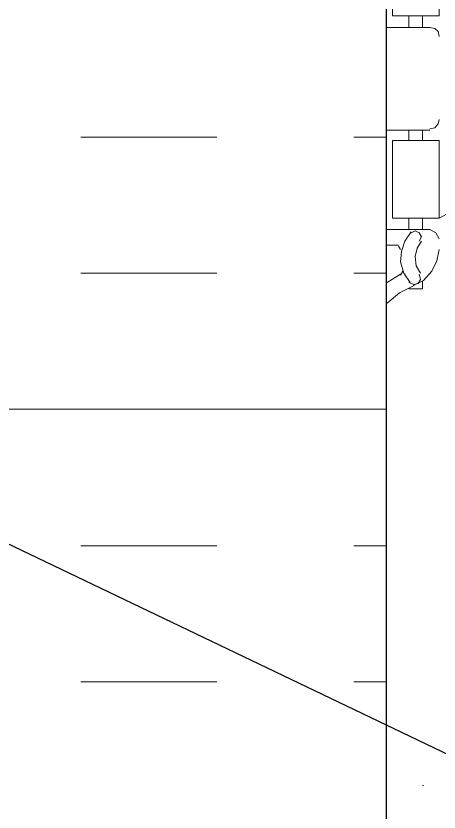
# Model space of a CAD drawing. Header units: millimetres. Extents: x 14 to 201, y 16 to 268.
# Drawn here: x 81.71 to 90.34, y 197.86 to 214.1 of the extents above; entities that cross this region are included whole.
import ezdxf

# ---------------------------------------------------------------- set-up
doc = ezdxf.new("R2010")
doc.units = ezdxf.units.MM
doc.header["$MEASUREMENT"] = 0
doc.layers.get('0').update_dxf_attribs({"linetype": 'CONTINUOUS'})

msp = doc.modelspace()

# ---------------------------------------------------------------- linework, layer by layer
at = {"color": 0, "linetype": 'Continuous', "lineweight": 25, "true_color": 0x000007}
msp.add_line((89.26, 227.902), (89.26, 193.823), dxfattribs=at)
at = {"color": 0, "linetype": 'Continuous', "lineweight": 15, "true_color": 0x000007}
for p, q in [((89.725, 213.868), (89.725, 214.101)), ((90.001, 213.868), (90.001, 214.101)), ((89.26, 213.868), (90.149, 213.868)), ((89.26, 211.772), (90.149, 211.772)), ((89.725, 211.561), (89.725, 211.772)), ((90.001, 211.561), (90.001, 211.772)), ((89.725, 209.74), (89.725, 209.973)), ((90.001, 209.74), (90.001, 209.973)), ((89.26, 209.74), (90.149, 209.74)), ((89.26, 209.423), (89.514, 209.423)), ((89.556, 209.338), (89.514, 209.402)), ((89.556, 208.83), (89.281, 208.661)), ((89.556, 208.809), (89.599, 208.894))]:
    msp.add_line(p, q, dxfattribs=at)
at = {"color": 0, "linetype": 'Continuous', "lineweight": 15, "true_color": 0x656565}
for p, q in [((83.037, 211.624), (85.81, 211.624)), ((88.604, 211.624), (89.26, 211.624)), ((83.037, 208.851), (85.81, 208.851)), ((88.604, 208.851), (89.26, 208.851)), ((80.92, 206.079), (89.26, 206.079)), ((83.037, 203.285), (85.81, 203.285)), ((88.604, 203.285), (89.26, 203.285)), ((83.037, 200.512), (85.81, 200.512)), ((88.604, 200.512), (89.26, 200.512)), ((90.001, 198.395), (90.022, 198.395))]:
    msp.add_line(p, q, dxfattribs=at)
at = {"color": 0, "linetype": 'Continuous', "lineweight": 15, "true_color": 0x000007}
for points in [[(90.339, 214.884), (90.339, 214.101), (89.387, 214.101), (89.387, 214.884)], [(90.339, 213.678), (90.318, 213.783), (90.255, 213.847), (90.149, 213.868)], [(90.149, 211.794), (90.255, 211.815), (90.318, 211.899), (90.339, 211.984)], [(90.339, 209.973), (90.657, 210.143), (90.89, 210.397)], [(90.339, 209.55), (90.276, 209.677), (90.149, 209.74)], [(89.768, 209.698), (89.641, 209.508), (89.577, 209.296), (89.556, 209.084), (89.62, 208.851), (89.747, 208.661)], [(89.937, 209.508), (89.98, 209.592), (89.937, 209.677), (89.853, 209.719), (89.768, 209.677)], [(89.98, 209.508), (89.895, 209.359), (89.853, 209.19), (89.874, 209), (89.958, 208.851)], [(89.81, 208.597), (90.022, 208.703), (90.191, 208.894), (90.297, 209.105), (90.339, 209.338)], [(89.725, 208.661), (89.831, 208.619), (89.916, 208.64), (89.958, 208.724), (89.937, 208.83)], [(89.831, 208.597), (89.535, 208.449), (89.281, 208.238)], [(89.725, 208.534), (90.001, 208.534), (90.001, 208.682)]]:
    msp.add_lwpolyline(points, dxfattribs=at)
msp.add_lwpolyline([(89.387, 211.561), (90.339, 211.561), (90.339, 209.973), (89.387, 209.973)], close=True, dxfattribs=at)
at = {"color": 0, "linetype": 'Continuous', "lineweight": 25, "true_color": 0x000007}
msp.add_lwpolyline([(94.276, 197.231), (67.119, 210.249), (61.616, 210.249)], dxfattribs=at)

doc.saveas('drawing.dxf')
